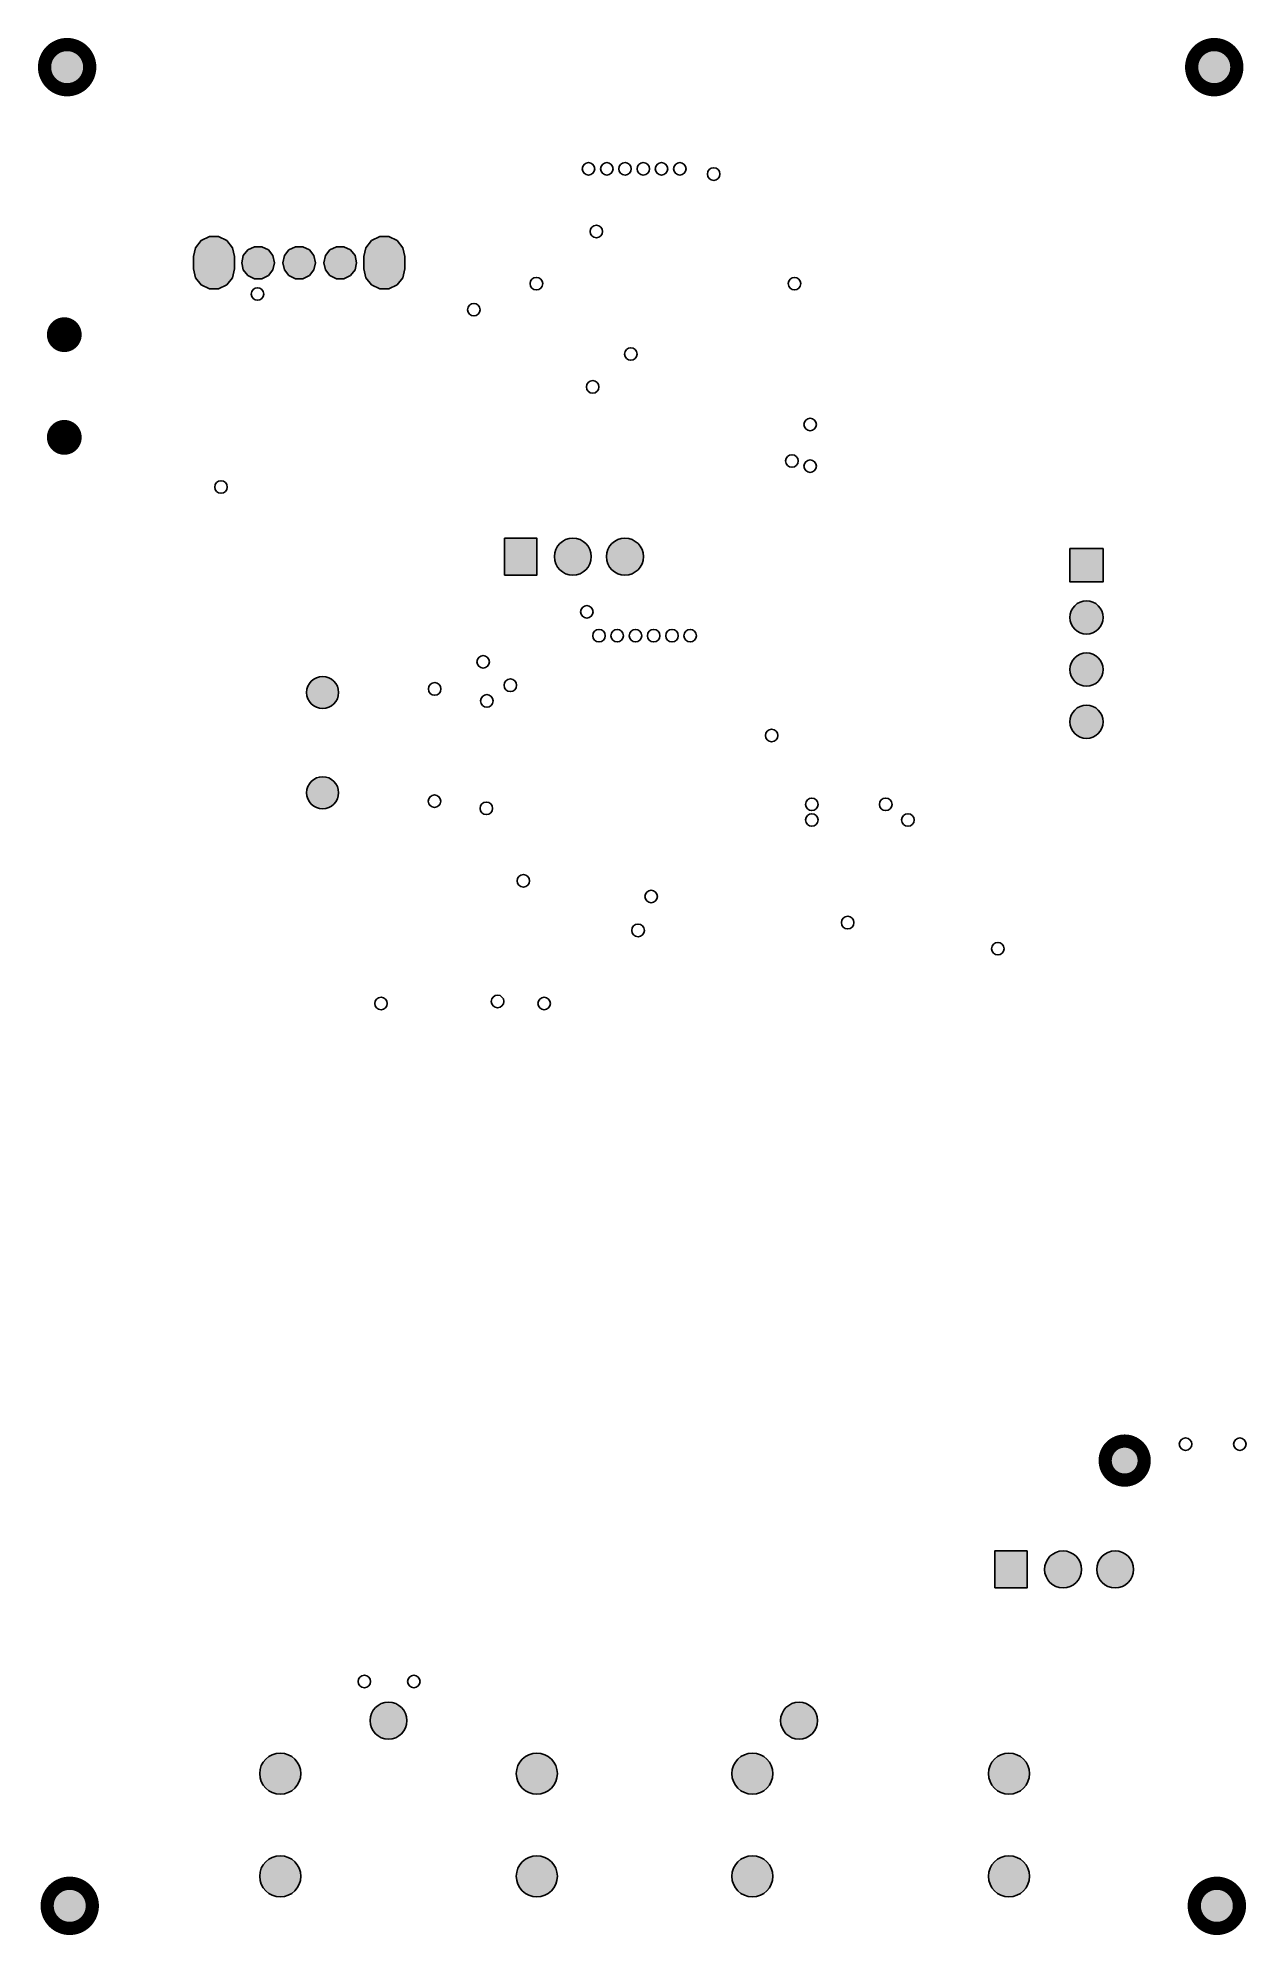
# Model space of a CAD drawing. Header units: millimetres. Extents: x 36.4 to 95.3, y -205.5 to -113.1.
import ezdxf

# ---------------------------------------------------------------- set-up
doc = ezdxf.new("R2010")
doc.units = ezdxf.units.MM
doc.header["$MEASUREMENT"] = 0
doc.layers.add('Multi-Layer', color=7, linetype='Continuous', true_color=0xc0c0c0)

msp = doc.modelspace()

# ---------------------------------------------------------------- hatches: boundary and pattern name
at = {"layer": 'Multi-Layer'}
for points in [[(36.746, -114.554, 1), (38.946, -114.554, 1)], [(92.626, -114.554, 1), (94.826, -114.554, 1)], [(45.999, -124.379), (45.9, -124.813), (45.622, -125.161), (45.222, -125.354), (44.776, -125.354), (44.375, -125.161), (44.098, -124.813), (43.999, -124.379), (43.999, -123.779), (44.098, -123.345), (44.375, -122.997), (44.776, -122.804), (45.222, -122.804), (45.622, -122.997), (45.9, -123.345), (45.999, -123.779)], [(45.999, -124.379), (45.9, -124.813), (45.622, -125.161), (45.222, -125.354), (44.776, -125.354), (44.375, -125.161), (44.098, -124.813), (43.999, -124.379), (43.999, -123.779), (44.098, -123.345), (44.375, -122.997), (44.776, -122.804), (45.222, -122.804), (45.622, -122.997), (45.9, -123.345), (45.999, -123.779)], [(45.999, -124.379), (45.9, -124.813), (45.622, -125.161), (45.222, -125.354), (44.776, -125.354), (44.375, -125.161), (44.098, -124.813), (43.999, -124.379), (43.999, -123.779), (44.098, -123.345), (44.375, -122.997), (44.776, -122.804), (45.222, -122.804), (45.622, -122.997), (45.9, -123.345), (45.999, -123.779)], [(54.299, -124.379), (54.2, -124.813), (53.923, -125.161), (53.522, -125.354), (53.077, -125.354), (52.676, -125.161), (52.398, -124.813), (52.299, -124.379), (52.299, -123.779), (52.398, -123.345), (52.676, -122.997), (53.077, -122.804), (53.522, -122.804), (53.923, -122.997), (54.2, -123.345), (54.299, -123.779)], [(54.299, -124.379), (54.2, -124.813), (53.923, -125.161), (53.522, -125.354), (53.077, -125.354), (52.676, -125.161), (52.398, -124.813), (52.299, -124.379), (52.299, -123.779), (52.398, -123.345), (52.676, -122.997), (53.077, -122.804), (53.522, -122.804), (53.923, -122.997), (54.2, -123.345), (54.299, -123.779)], [(54.299, -124.379), (54.2, -124.813), (53.923, -125.161), (53.522, -125.354), (53.077, -125.354), (52.676, -125.161), (52.398, -124.813), (52.299, -124.379), (52.299, -123.779), (52.398, -123.345), (52.676, -122.997), (53.077, -122.804), (53.522, -122.804), (53.923, -122.997), (54.2, -123.345), (54.299, -123.779)], [(46.349, -124.079), (46.428, -123.732), (46.65, -123.454), (46.971, -123.299), (47.327, -123.299), (47.648, -123.454), (47.87, -123.732), (47.949, -124.079), (47.949, -124.079), (47.87, -124.426), (47.648, -124.705), (47.327, -124.859), (46.971, -124.859), (46.65, -124.705), (46.428, -124.426), (46.349, -124.079)], [(46.349, -124.079), (46.428, -123.732), (46.65, -123.454), (46.971, -123.299), (47.327, -123.299), (47.648, -123.454), (47.87, -123.732), (47.949, -124.079), (47.949, -124.079), (47.87, -124.426), (47.648, -124.705), (47.327, -124.859), (46.971, -124.859), (46.65, -124.705), (46.428, -124.426), (46.349, -124.079)], [(46.349, -124.079), (46.428, -123.732), (46.65, -123.454), (46.971, -123.299), (47.327, -123.299), (47.648, -123.454), (47.87, -123.732), (47.949, -124.079), (47.949, -124.079), (47.87, -124.426), (47.648, -124.705), (47.327, -124.859), (46.971, -124.859), (46.65, -124.705), (46.428, -124.426), (46.349, -124.079)], [(48.349, -124.079), (48.428, -123.732), (48.65, -123.454), (48.971, -123.299), (49.327, -123.299), (49.648, -123.454), (49.87, -123.732), (49.949, -124.079), (49.949, -124.079), (49.87, -124.426), (49.648, -124.705), (49.327, -124.859), (48.971, -124.859), (48.65, -124.705), (48.428, -124.426), (48.349, -124.079)], [(48.349, -124.079), (48.428, -123.732), (48.65, -123.454), (48.971, -123.299), (49.327, -123.299), (49.648, -123.454), (49.87, -123.732), (49.949, -124.079), (49.949, -124.079), (49.87, -124.426), (49.648, -124.705), (49.327, -124.859), (48.971, -124.859), (48.65, -124.705), (48.428, -124.426), (48.349, -124.079)], [(48.349, -124.079), (48.428, -123.732), (48.65, -123.454), (48.971, -123.299), (49.327, -123.299), (49.648, -123.454), (49.87, -123.732), (49.949, -124.079), (49.949, -124.079), (49.87, -124.426), (49.648, -124.705), (49.327, -124.859), (48.971, -124.859), (48.65, -124.705), (48.428, -124.426), (48.349, -124.079)], [(50.349, -124.079), (50.428, -123.732), (50.65, -123.454), (50.971, -123.299), (51.327, -123.299), (51.648, -123.454), (51.87, -123.732), (51.949, -124.079), (51.949, -124.079), (51.87, -124.426), (51.648, -124.705), (51.327, -124.859), (50.971, -124.859), (50.65, -124.705), (50.428, -124.426), (50.349, -124.079)], [(50.349, -124.079), (50.428, -123.732), (50.65, -123.454), (50.971, -123.299), (51.327, -123.299), (51.648, -123.454), (51.87, -123.732), (51.949, -124.079), (51.949, -124.079), (51.87, -124.426), (51.648, -124.705), (51.327, -124.859), (50.971, -124.859), (50.65, -124.705), (50.428, -124.426), (50.349, -124.079)], [(50.349, -124.079), (50.428, -123.732), (50.65, -123.454), (50.971, -123.299), (51.327, -123.299), (51.648, -123.454), (51.87, -123.732), (51.949, -124.079), (51.949, -124.079), (51.87, -124.426), (51.648, -124.705), (51.327, -124.859), (50.971, -124.859), (50.65, -124.705), (50.428, -124.426), (50.349, -124.079)], [(37.183, -127.581, 1), (38.233, -127.581, 1)], [(37.183, -127.581, 1), (38.233, -127.581, 1)], [(37.183, -132.581, 1), (38.233, -132.581, 1)], [(37.183, -132.581, 1), (38.233, -132.581, 1)], [(59.153, -139.291), (59.153, -137.491), (60.728, -137.491), (60.728, -139.291)], [(59.153, -139.291), (59.153, -137.491), (60.728, -137.491), (60.728, -139.291)], [(59.153, -139.291), (59.153, -137.491), (60.728, -137.491), (60.728, -139.291)], [(61.581, -138.391, 1), (63.381, -138.391, 1)], [(61.581, -138.391, 1), (63.381, -138.391, 1)], [(61.581, -138.391, 1), (63.381, -138.391, 1)], [(64.121, -138.391, 1), (65.921, -138.391, 1)], [(64.121, -138.391, 1), (65.921, -138.391, 1)], [(64.121, -138.391, 1), (65.921, -138.391, 1)], [(86.693, -138.001), (88.313, -138.001), (88.313, -139.621), (86.693, -139.621)], [(86.693, -138.001), (88.313, -138.001), (88.313, -139.621), (86.693, -139.621)], [(86.693, -138.001), (88.313, -138.001), (88.313, -139.621), (86.693, -139.621)], [(86.693, -141.351, 1), (88.313, -141.351, 1)], [(86.693, -141.351, 1), (88.313, -141.351, 1)], [(86.693, -141.351, 1), (88.313, -141.351, 1)], [(86.693, -143.891, 1), (88.313, -143.891, 1)], [(86.693, -143.891, 1), (88.313, -143.891, 1)], [(86.693, -143.891, 1), (88.313, -143.891, 1)], [(49.512, -145.007, 1), (51.072, -145.007, 1)], [(49.512, -145.007, 1), (51.072, -145.007, 1)], [(49.512, -145.007, 1), (51.072, -145.007, 1)], [(86.693, -146.431, 1), (88.313, -146.431, 1)], [(86.693, -146.431, 1), (88.313, -146.431, 1)], [(86.693, -146.431, 1), (88.313, -146.431, 1)], [(49.512, -149.887, 1), (51.072, -149.887, 1)], [(49.512, -149.887, 1), (51.072, -149.887, 1)], [(49.512, -149.887, 1), (51.072, -149.887, 1)], [(88.413, -182.408, 1), (90.313, -182.408, 1)], [(88.413, -182.408, 1), (90.313, -182.408, 1)], [(83.033, -188.606), (83.033, -186.806), (84.608, -186.806), (84.608, -188.606)], [(83.033, -188.606), (83.033, -186.806), (84.608, -186.806), (84.608, -188.606)], [(83.033, -188.606), (83.033, -186.806), (84.608, -186.806), (84.608, -188.606)], [(85.46, -187.706, 1), (87.26, -187.706, 1)], [(85.46, -187.706, 1), (87.26, -187.706, 1)], [(85.46, -187.706, 1), (87.26, -187.706, 1)], [(88, -187.706, 1), (89.8, -187.706, 1)], [(88, -187.706, 1), (89.8, -187.706, 1)], [(88, -187.706, 1), (89.8, -187.706, 1)], [(52.6, -195.072, 1), (54.4, -195.072, 1)], [(52.6, -195.072, 1), (54.4, -195.072, 1)], [(52.6, -195.072, 1), (54.4, -195.072, 1)], [(72.6, -195.072, 1), (74.4, -195.072, 1)], [(72.6, -195.072, 1), (74.4, -195.072, 1)], [(72.6, -195.072, 1), (74.4, -195.072, 1)], [(47.227, -197.652, 1), (49.227, -197.652, 1)], [(47.227, -197.652, 1), (49.227, -197.652, 1)], [(47.227, -197.652, 1), (49.227, -197.652, 1)], [(59.727, -197.652, 1), (61.727, -197.652, 1)], [(59.727, -197.652, 1), (61.727, -197.652, 1)], [(59.727, -197.652, 1), (61.727, -197.652, 1)], [(70.227, -197.652, 1), (72.227, -197.652, 1)], [(70.227, -197.652, 1), (72.227, -197.652, 1)], [(70.227, -197.652, 1), (72.227, -197.652, 1)], [(82.727, -197.652, 1), (84.727, -197.652, 1)], [(82.727, -197.652, 1), (84.727, -197.652, 1)], [(82.727, -197.652, 1), (84.727, -197.652, 1)], [(47.227, -202.652, 1), (49.227, -202.652, 1)], [(47.227, -202.652, 1), (49.227, -202.652, 1)], [(47.227, -202.652, 1), (49.227, -202.652, 1)], [(59.727, -202.652, 1), (61.727, -202.652, 1)], [(59.727, -202.652, 1), (61.727, -202.652, 1)], [(59.727, -202.652, 1), (61.727, -202.652, 1)], [(70.227, -202.652, 1), (72.227, -202.652, 1)], [(70.227, -202.652, 1), (72.227, -202.652, 1)], [(70.227, -202.652, 1), (72.227, -202.652, 1)], [(82.727, -202.652, 1), (84.727, -202.652, 1)], [(82.727, -202.652, 1), (84.727, -202.652, 1)], [(82.727, -202.652, 1), (84.727, -202.652, 1)], [(36.873, -204.089, 1), (39.073, -204.089, 1)], [(92.753, -204.089, 1), (94.953, -204.089, 1)]]:
    msp.add_hatch(color=256, dxfattribs=at).paths.add_polyline_path(points)

# ---------------------------------------------------------------- linework, layer by layer
at = {"layer": 'Multi-Layer', "const_width": 0.645}
for points in [[(36.746, -114.554, 1), (38.946, -114.554, 1)], [(92.626, -114.554, 1), (94.826, -114.554, 1)], [(37.183, -127.581, 1), (38.233, -127.581, 1)], [(37.183, -127.581, 1), (38.233, -127.581, 1)], [(37.183, -132.581, 1), (38.233, -132.581, 1)], [(37.183, -132.581, 1), (38.233, -132.581, 1)], [(88.413, -182.408, 1), (90.313, -182.408, 1)], [(88.413, -182.408, 1), (90.313, -182.408, 1)], [(36.873, -204.089, 1), (39.073, -204.089, 1)], [(92.753, -204.089, 1), (94.953, -204.089, 1)]]:
    msp.add_lwpolyline(points, format="xyb", close=True, dxfattribs=at)
at = {"layer": 'Multi-Layer'}
for points in [[(62.941, -119.507, 1), (63.551, -119.507, 1)], [(63.83, -119.507, 1), (64.44, -119.507, 1)], [(63.322, -122.555, 1), (63.932, -122.555, 1)], [(46.812, -125.603, 1), (47.422, -125.603, 1)], [(60.401, -125.095, 1), (61.011, -125.095, 1)], [(57.353, -126.365, 1), (57.963, -126.365, 1)], [(63.144, -130.124, 1), (63.754, -130.124, 1)], [(45.034, -135.001, 1), (45.644, -135.001, 1)], [(64.121, -138.391, 1), (65.921, -138.391, 1)], [(64.121, -138.391, 1), (65.921, -138.391, 1)], [(64.121, -138.391, 1), (65.921, -138.391, 1)], [(62.86, -141.075, 1), (63.47, -141.075, 1)], [(63.449, -142.24, 1), (64.059, -142.24, 1)], [(64.338, -142.24, 1), (64.948, -142.24, 1)], [(57.81, -143.51, 1), (58.42, -143.51, 1)], [(49.512, -145.007, 1), (51.072, -145.007, 1)], [(49.512, -145.007, 1), (51.072, -145.007, 1)], [(49.512, -145.007, 1), (51.072, -145.007, 1)], [(55.448, -144.831, 1), (56.058, -144.831, 1)], [(59.131, -144.653, 1), (59.741, -144.653, 1)], [(57.988, -145.415, 1), (58.598, -145.415, 1)], [(49.512, -149.887, 1), (51.072, -149.887, 1)], [(49.512, -149.887, 1), (51.072, -149.887, 1)], [(49.512, -149.887, 1), (51.072, -149.887, 1)], [(55.435, -150.3, 1), (56.045, -150.3, 1)], [(57.963, -150.648, 1), (58.573, -150.648, 1)], [(59.766, -154.178, 1), (60.376, -154.178, 1)], [(58.509, -160.049, 1), (59.119, -160.049, 1)], [(52.832, -160.147, 1), (53.442, -160.147, 1)], [(60.782, -160.147, 1), (61.392, -160.147, 1)], [(52.019, -193.167, 1), (52.629, -193.167, 1)], [(54.432, -193.167, 1), (55.042, -193.167, 1)], [(47.227, -197.652, 1), (49.227, -197.652, 1)], [(47.227, -197.652, 1), (49.227, -197.652, 1)], [(47.227, -197.652, 1), (49.227, -197.652, 1)], [(59.727, -197.652, 1), (61.727, -197.652, 1)], [(59.727, -197.652, 1), (61.727, -197.652, 1)], [(59.727, -197.652, 1), (61.727, -197.652, 1)], [(70.227, -197.652, 1), (72.227, -197.652, 1)], [(70.227, -197.652, 1), (72.227, -197.652, 1)], [(70.227, -197.652, 1), (72.227, -197.652, 1)], [(82.727, -197.652, 1), (84.727, -197.652, 1)], [(82.727, -197.652, 1), (84.727, -197.652, 1)], [(82.727, -197.652, 1), (84.727, -197.652, 1)], [(47.227, -202.652, 1), (49.227, -202.652, 1)], [(47.227, -202.652, 1), (49.227, -202.652, 1)], [(47.227, -202.652, 1), (49.227, -202.652, 1)], [(59.727, -202.652, 1), (61.727, -202.652, 1)], [(59.727, -202.652, 1), (61.727, -202.652, 1)], [(59.727, -202.652, 1), (61.727, -202.652, 1)], [(70.227, -202.652, 1), (72.227, -202.652, 1)], [(70.227, -202.652, 1), (72.227, -202.652, 1)], [(70.227, -202.652, 1), (72.227, -202.652, 1)], [(82.727, -202.652, 1), (84.727, -202.652, 1)], [(82.727, -202.652, 1), (84.727, -202.652, 1)], [(82.727, -202.652, 1), (84.727, -202.652, 1)]]:
    msp.add_lwpolyline(points, format="xyb", close=True, dxfattribs=at)
for points in [[(64.719, -119.507, 1), (65.329, -119.507), (65.329, -119.507, 1), (64.719, -119.507)], [(65.608, -119.507, 1), (66.218, -119.507), (66.218, -119.507, 1), (65.608, -119.507)], [(66.497, -119.507, 1), (67.107, -119.507), (67.107, -119.507, 1), (66.497, -119.507)], [(67.386, -119.507, 1), (67.996, -119.507), (67.996, -119.507, 1), (67.386, -119.507)], [(69.037, -119.761, 1), (69.647, -119.761), (69.647, -119.761, 1), (69.037, -119.761)], [(72.974, -125.095, 1), (73.584, -125.095), (73.584, -125.095, 1), (72.974, -125.095)], [(64.999, -128.524, 1), (65.609, -128.524), (65.609, -128.524, 1), (64.999, -128.524)], [(73.736, -131.953, 1), (74.346, -131.953), (74.346, -131.953, 1), (73.736, -131.953)], [(72.847, -133.731, 1), (73.457, -133.731), (73.457, -133.731, 1), (72.847, -133.731)], [(73.736, -133.985, 1), (74.346, -133.985), (74.346, -133.985, 1), (73.736, -133.985)], [(61.581, -138.391, 1), (63.381, -138.391), (63.381, -138.391, 1), (61.581, -138.391)], [(61.581, -138.391, 1), (63.381, -138.391), (63.381, -138.391, 1), (61.581, -138.391)], [(61.581, -138.391, 1), (63.381, -138.391), (63.381, -138.391, 1), (61.581, -138.391)], [(86.693, -141.351, 1), (88.313, -141.351), (88.313, -141.351, 1), (86.693, -141.351)], [(86.693, -141.351, 1), (88.313, -141.351), (88.313, -141.351, 1), (86.693, -141.351)], [(86.693, -141.351, 1), (88.313, -141.351), (88.313, -141.351, 1), (86.693, -141.351)], [(65.227, -142.24, 1), (65.837, -142.24), (65.837, -142.24, 1), (65.227, -142.24)], [(66.116, -142.24, 1), (66.726, -142.24), (66.726, -142.24, 1), (66.116, -142.24)], [(67.005, -142.24, 1), (67.615, -142.24), (67.615, -142.24, 1), (67.005, -142.24)], [(67.894, -142.24, 1), (68.504, -142.24), (68.504, -142.24, 1), (67.894, -142.24)], [(86.693, -143.891, 1), (88.313, -143.891), (88.313, -143.891, 1), (86.693, -143.891)], [(86.693, -143.891, 1), (88.313, -143.891), (88.313, -143.891, 1), (86.693, -143.891)], [(86.693, -143.891, 1), (88.313, -143.891), (88.313, -143.891, 1), (86.693, -143.891)], [(86.693, -146.431, 1), (88.313, -146.431), (88.313, -146.431, 1), (86.693, -146.431)], [(86.693, -146.431, 1), (88.313, -146.431), (88.313, -146.431, 1), (86.693, -146.431)], [(86.693, -146.431, 1), (88.313, -146.431), (88.313, -146.431, 1), (86.693, -146.431)], [(71.86, -147.1, 1), (72.47, -147.1), (72.47, -147.1, 1), (71.86, -147.1)], [(73.816, -150.452, 1), (74.426, -150.452), (74.426, -150.452, 1), (73.816, -150.452)], [(77.419, -150.452, 1), (78.029, -150.452), (78.029, -150.452, 1), (77.419, -150.452)], [(73.816, -151.214, 1), (74.426, -151.214), (74.426, -151.214, 1), (73.816, -151.214)], [(78.498, -151.214, 1), (79.108, -151.214), (79.108, -151.214, 1), (78.498, -151.214)], [(65.989, -154.94, 1), (66.599, -154.94), (66.599, -154.94, 1), (65.989, -154.94)], [(75.565, -156.21, 1), (76.175, -156.21), (76.175, -156.21, 1), (75.565, -156.21)], [(65.354, -156.591, 1), (65.964, -156.591), (65.964, -156.591, 1), (65.354, -156.591)], [(82.88, -157.48, 1), (83.49, -157.48), (83.49, -157.48, 1), (82.88, -157.48)], [(92.024, -181.61, 1), (92.634, -181.61), (92.634, -181.61, 1), (92.024, -181.61)], [(94.666, -181.61, 1), (95.276, -181.61), (95.276, -181.61, 1), (94.666, -181.61)], [(85.46, -187.706, 1), (87.26, -187.706), (87.26, -187.706, 1), (85.46, -187.706)], [(85.46, -187.706, 1), (87.26, -187.706), (87.26, -187.706, 1), (85.46, -187.706)], [(85.46, -187.706, 1), (87.26, -187.706), (87.26, -187.706, 1), (85.46, -187.706)], [(88, -187.706, 1), (89.8, -187.706), (89.8, -187.706, 1), (88, -187.706)], [(88, -187.706, 1), (89.8, -187.706), (89.8, -187.706, 1), (88, -187.706)], [(88, -187.706, 1), (89.8, -187.706), (89.8, -187.706, 1), (88, -187.706)], [(52.6, -195.072, 1), (54.4, -195.072), (54.4, -195.072, 1), (52.6, -195.072)], [(52.6, -195.072, 1), (54.4, -195.072), (54.4, -195.072, 1), (52.6, -195.072)], [(52.6, -195.072, 1), (54.4, -195.072), (54.4, -195.072, 1), (52.6, -195.072)], [(72.6, -195.072, 1), (74.4, -195.072), (74.4, -195.072, 1), (72.6, -195.072)], [(72.6, -195.072, 1), (74.4, -195.072), (74.4, -195.072, 1), (72.6, -195.072)], [(72.6, -195.072, 1), (74.4, -195.072), (74.4, -195.072, 1), (72.6, -195.072)]]:
    msp.add_lwpolyline(points, format="xyb", dxfattribs=at)
for points in [[(45.999, -124.379), (45.9, -124.813), (45.622, -125.161), (45.222, -125.354), (44.776, -125.354), (44.375, -125.161), (44.098, -124.813), (43.999, -124.379), (43.999, -123.779), (44.098, -123.345), (44.375, -122.997), (44.776, -122.804), (45.222, -122.804), (45.622, -122.997), (45.9, -123.345), (45.999, -123.779)], [(45.999, -124.379), (45.9, -124.813), (45.622, -125.161), (45.222, -125.354), (44.776, -125.354), (44.375, -125.161), (44.098, -124.813), (43.999, -124.379), (43.999, -123.779), (44.098, -123.345), (44.375, -122.997), (44.776, -122.804), (45.222, -122.804), (45.622, -122.997), (45.9, -123.345), (45.999, -123.779)], [(45.999, -124.379), (45.9, -124.813), (45.622, -125.161), (45.222, -125.354), (44.776, -125.354), (44.375, -125.161), (44.098, -124.813), (43.999, -124.379), (43.999, -123.779), (44.098, -123.345), (44.375, -122.997), (44.776, -122.804), (45.222, -122.804), (45.622, -122.997), (45.9, -123.345), (45.999, -123.779)], [(54.299, -124.379), (54.2, -124.813), (53.923, -125.161), (53.522, -125.354), (53.077, -125.354), (52.676, -125.161), (52.398, -124.813), (52.299, -124.379), (52.299, -123.779), (52.398, -123.345), (52.676, -122.997), (53.077, -122.804), (53.522, -122.804), (53.923, -122.997), (54.2, -123.345), (54.299, -123.779)], [(54.299, -124.379), (54.2, -124.813), (53.923, -125.161), (53.522, -125.354), (53.077, -125.354), (52.676, -125.161), (52.398, -124.813), (52.299, -124.379), (52.299, -123.779), (52.398, -123.345), (52.676, -122.997), (53.077, -122.804), (53.522, -122.804), (53.923, -122.997), (54.2, -123.345), (54.299, -123.779)], [(54.299, -124.379), (54.2, -124.813), (53.923, -125.161), (53.522, -125.354), (53.077, -125.354), (52.676, -125.161), (52.398, -124.813), (52.299, -124.379), (52.299, -123.779), (52.398, -123.345), (52.676, -122.997), (53.077, -122.804), (53.522, -122.804), (53.923, -122.997), (54.2, -123.345), (54.299, -123.779)], [(46.349, -124.079), (46.428, -123.732), (46.65, -123.454), (46.971, -123.299), (47.327, -123.299), (47.648, -123.454), (47.87, -123.732), (47.949, -124.079), (47.949, -124.079), (47.87, -124.426), (47.648, -124.705), (47.327, -124.859), (46.971, -124.859), (46.65, -124.705), (46.428, -124.426), (46.349, -124.079)], [(46.349, -124.079), (46.428, -123.732), (46.65, -123.454), (46.971, -123.299), (47.327, -123.299), (47.648, -123.454), (47.87, -123.732), (47.949, -124.079), (47.949, -124.079), (47.87, -124.426), (47.648, -124.705), (47.327, -124.859), (46.971, -124.859), (46.65, -124.705), (46.428, -124.426), (46.349, -124.079)], [(46.349, -124.079), (46.428, -123.732), (46.65, -123.454), (46.971, -123.299), (47.327, -123.299), (47.648, -123.454), (47.87, -123.732), (47.949, -124.079), (47.949, -124.079), (47.87, -124.426), (47.648, -124.705), (47.327, -124.859), (46.971, -124.859), (46.65, -124.705), (46.428, -124.426), (46.349, -124.079)], [(48.349, -124.079), (48.428, -123.732), (48.65, -123.454), (48.971, -123.299), (49.327, -123.299), (49.648, -123.454), (49.87, -123.732), (49.949, -124.079), (49.949, -124.079), (49.87, -124.426), (49.648, -124.705), (49.327, -124.859), (48.971, -124.859), (48.65, -124.705), (48.428, -124.426), (48.349, -124.079)], [(48.349, -124.079), (48.428, -123.732), (48.65, -123.454), (48.971, -123.299), (49.327, -123.299), (49.648, -123.454), (49.87, -123.732), (49.949, -124.079), (49.949, -124.079), (49.87, -124.426), (49.648, -124.705), (49.327, -124.859), (48.971, -124.859), (48.65, -124.705), (48.428, -124.426), (48.349, -124.079)], [(48.349, -124.079), (48.428, -123.732), (48.65, -123.454), (48.971, -123.299), (49.327, -123.299), (49.648, -123.454), (49.87, -123.732), (49.949, -124.079), (49.949, -124.079), (49.87, -124.426), (49.648, -124.705), (49.327, -124.859), (48.971, -124.859), (48.65, -124.705), (48.428, -124.426), (48.349, -124.079)], [(50.349, -124.079), (50.428, -123.732), (50.65, -123.454), (50.971, -123.299), (51.327, -123.299), (51.648, -123.454), (51.87, -123.732), (51.949, -124.079), (51.949, -124.079), (51.87, -124.426), (51.648, -124.705), (51.327, -124.859), (50.971, -124.859), (50.65, -124.705), (50.428, -124.426), (50.349, -124.079)], [(50.349, -124.079), (50.428, -123.732), (50.65, -123.454), (50.971, -123.299), (51.327, -123.299), (51.648, -123.454), (51.87, -123.732), (51.949, -124.079), (51.949, -124.079), (51.87, -124.426), (51.648, -124.705), (51.327, -124.859), (50.971, -124.859), (50.65, -124.705), (50.428, -124.426), (50.349, -124.079)], [(50.349, -124.079), (50.428, -123.732), (50.65, -123.454), (50.971, -123.299), (51.327, -123.299), (51.648, -123.454), (51.87, -123.732), (51.949, -124.079), (51.949, -124.079), (51.87, -124.426), (51.648, -124.705), (51.327, -124.859), (50.971, -124.859), (50.65, -124.705), (50.428, -124.426), (50.349, -124.079)], [(59.153, -139.291), (59.153, -137.491), (60.728, -137.491), (60.728, -139.291)], [(59.153, -139.291), (59.153, -137.491), (60.728, -137.491), (60.728, -139.291)], [(59.153, -139.291), (59.153, -137.491), (60.728, -137.491), (60.728, -139.291)], [(86.693, -138.001), (88.313, -138.001), (88.313, -139.621), (86.693, -139.621)], [(86.693, -138.001), (88.313, -138.001), (88.313, -139.621), (86.693, -139.621)], [(86.693, -138.001), (88.313, -138.001), (88.313, -139.621), (86.693, -139.621)], [(83.033, -188.606), (83.033, -186.806), (84.608, -186.806), (84.608, -188.606)], [(83.033, -188.606), (83.033, -186.806), (84.608, -186.806), (84.608, -188.606)], [(83.033, -188.606), (83.033, -186.806), (84.608, -186.806), (84.608, -188.606)]]:
    msp.add_lwpolyline(points, close=True, dxfattribs=at)

doc.saveas('drawing.dxf')
